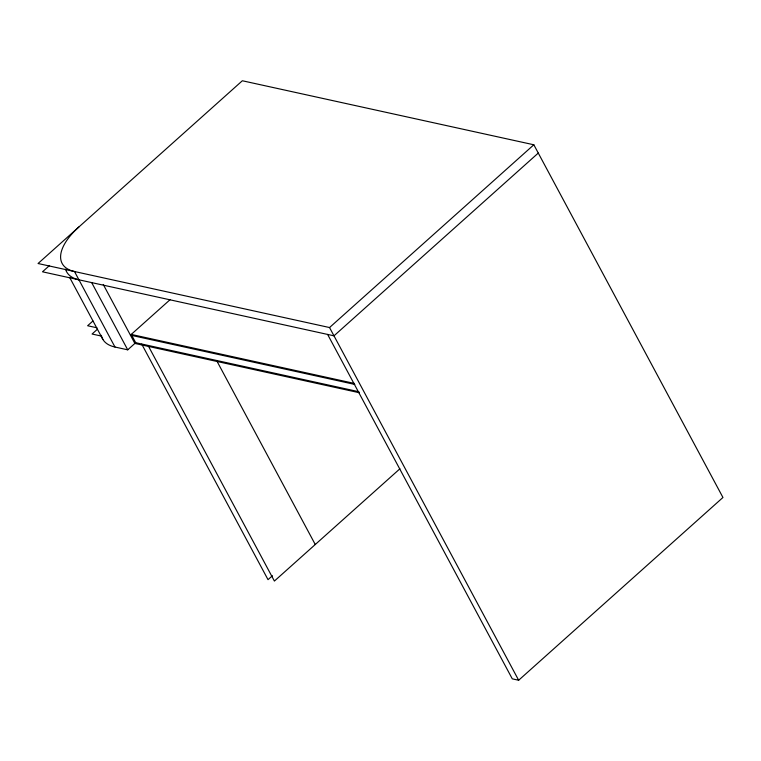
<?xml version="1.0" encoding="UTF-8"?>
<svg xmlns="http://www.w3.org/2000/svg" width="761" height="761" viewBox="0 0 761 761"><rect width="100%" height="100%" fill="white"/><g stroke="black" fill="none" stroke-linecap="round" stroke-linejoin="round"><path stroke-width="1.14" d="M49.57 265.465L42.492 271.801L333.984 335.829L538.274 153.066M92.928 320.999L87.62 325.746L96.875 327.772M97.37 329.285L92.062 334.031L101.318 336.058M170.198 299.577L130.435 335.144L354.797 384.429M101.365 335.344A60.347 27.491 -28.2 0 0 114.978 347.026L127.724 349.832L135.696 342.697L358.897 391.734M533.832 144.78L242.34 80.761L38.05 263.515L329.542 327.544L533.832 144.78L722.95 497.485L518.66 680.239L512.286 678.841L327.611 334.421M272.438 575.716L268.024 579.663L141.727 344.124M399.915 468.786L274.398 581.062L148.1 345.523M131.253 334.421L354.455 383.449M359.24 392.714L134.859 343.43L103.268 284.481M329.542 327.544L518.66 680.239M216.638 360.581L315.263 544.515M131.805 335.449L135.696 342.697M91.681 282.607L127.724 349.832M114.978 347.026L74.483 271.515A60.347 27.491 -28.2 0 1 78.906 226.959M69.612 277.356L102.887 339.416M78.925 279.801A60.347 27.491 -28.2 0 1 65.57 269.194"/></g></svg>
